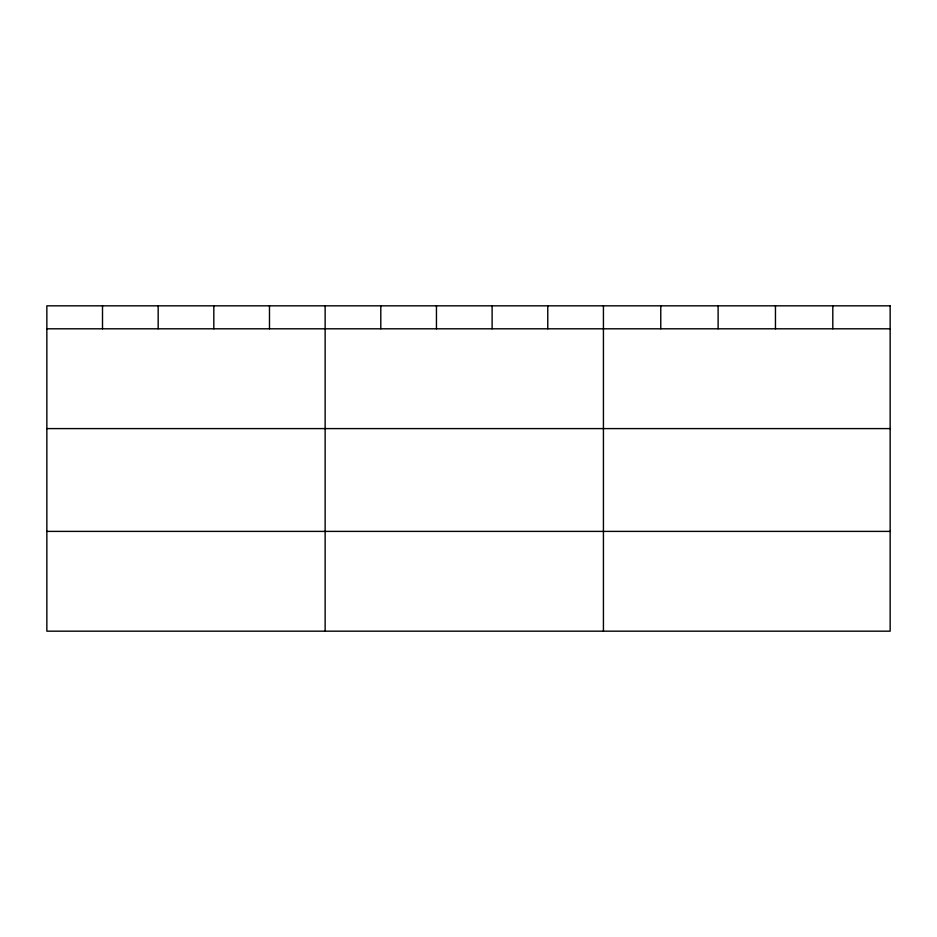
<?xml version="1.0" encoding="UTF-8"?>
<svg xmlns="http://www.w3.org/2000/svg" width="937" height="937" viewBox="0 0 937 937"><rect width="100%" height="100%" fill="white"/><g stroke="black" fill="none" stroke-linecap="round" stroke-linejoin="round"><path stroke-width="1.41" d="M46.85 328.805L890.15 328.805M46.85 428.596L890.15 428.596M46.85 531.396L890.15 531.396M832.806 305.825L832.806 328.805M775.461 305.825L775.461 328.805M718.117 305.825L718.117 328.805M660.772 305.825L660.772 328.805M603.428 305.825L603.428 631.175M547.77 305.825L547.77 328.805M492.112 305.825L492.112 328.805M436.455 305.825L436.455 328.805M380.797 305.825L380.797 328.805M325.139 305.825L325.139 631.175M269.481 305.825L269.481 328.805M213.823 305.825L213.823 328.805M158.166 305.825L158.166 328.805M102.508 305.825L102.508 328.805M890.15 305.825L46.85 305.825L46.85 631.175L890.15 631.175L890.15 305.825"/></g></svg>
